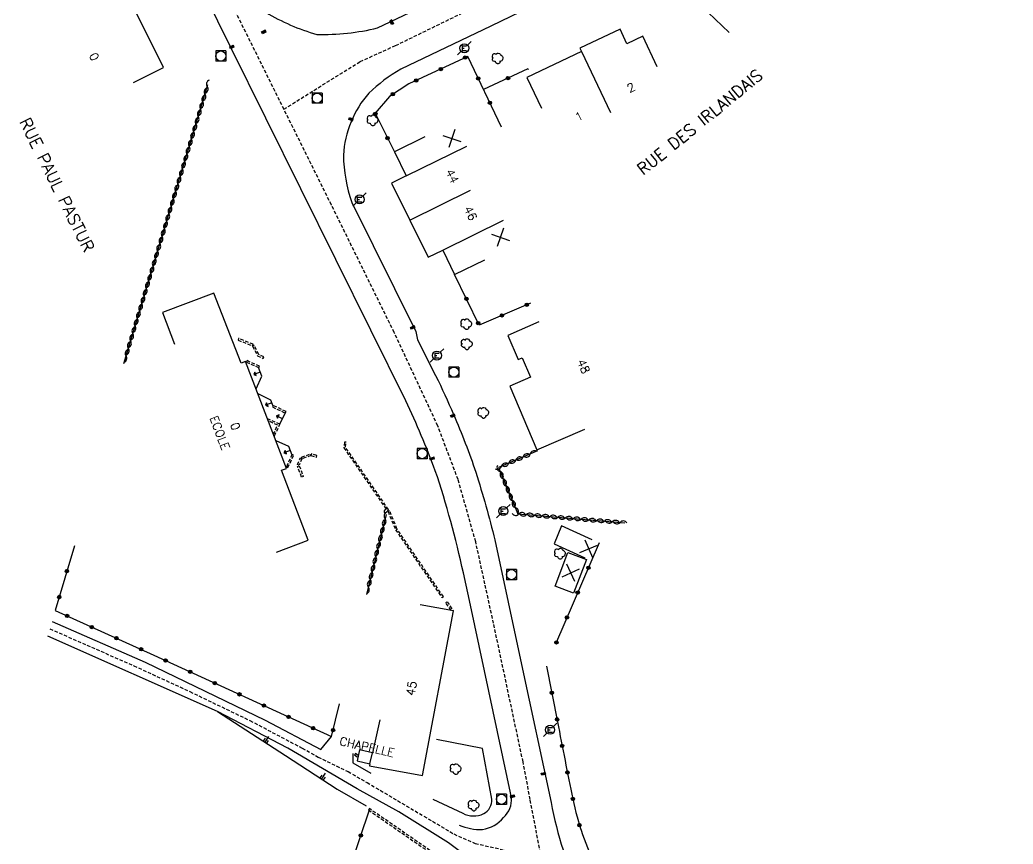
# Model space of a CAD drawing. Header units: millimetres. Extents: x 86000 to 86892, y 139360 to 140000.
# Drawn here: x 86699.8 to 86846.8, y 139557.7 to 139679.6 of the extents above; entities that cross this region are included whole.
import ezdxf
from ezdxf.enums import TextEntityAlignment as Align

# ---------------------------------------------------------------- set-up
doc = ezdxf.new("R2010")
doc.units = ezdxf.units.MM
doc.linetypes.add('DASHED', pattern=[0.75, 0.5, -0.25])
doc.layers.get('0').update_dxf_attribs({"linetype": 'CONTINUOUS'})
for name, color, linetype in [('W0001', 6, 'DASHED'), ('W0008', 7, 'CONTINUOUS'), ('W0100', 7, 'CONTINUOUS'), ('W0112', 1, 'DASHED'), ('W0211', 2, 'CONTINUOUS'), ('W0300', 7, 'CONTINUOUS'), ('W0310', 3, 'CONTINUOUS'), ('W0322', 7, 'CONTINUOUS'), ('W0334', 7, 'CONTINUOUS'), ('W0400', 7, 'CONTINUOUS'), ('W0420', 7, 'CONTINUOUS'), ('W0471', 7, 'CONTINUOUS'), ('W0984', 7, 'CONTINUOUS'), ('W0989', 7, 'CONTINUOUS'), ('W0991', 7, 'CONTINUOUS'), ('W1102', 7, 'CONTINUOUS')]:
    doc.layers.add(name, color=color, linetype=linetype)
doc.styles.get("Standard").update_dxf_attribs({"font": 'romans.shx', "width": 0.85})

# ---------------------------------------------------------------- blocks, each defined once
blk = doc.blocks.new('T300')
for p, q in [((-0.8, 0.51), (-0.86, 0.34)), ((-0.86, 0.34), (-0.86, 0.17)), ((-0.86, 0.17), (-0.74, 0.06)), ((-0.69, 0.63), (-0.8, 0.51)), ((-0.8, -0.06), (-0.74, 0.06)), ((-0.74, 0.06), (-0.69, 0.11)), ((-0.57, 0.69), (-0.69, 0.63)), ((-0.46, 0.69), (-0.57, 0.69)), ((-0.29, 0.63), (-0.46, 0.69)), ((-0.29, 0.63), (-0.17, 0.74)), ((-0.23, 0.57), (-0.29, 0.63)), ((-0.17, 0.74), (-0.06, 0.8)), ((-0.06, 0.8), (0.06, 0.8)), ((0.06, 0.8), (0.23, 0.74)), ((0.23, 0.74), (0.34, 0.63)), ((0.34, 0.63), (0.4, 0.51)), ((0.46, 0.46), (0.34, 0.46)), ((0.4, 0.51), (0.4, 0.46)), ((0.57, 0.4), (0.46, 0.46)), ((0.57, 0.4), (0.69, 0.29)), ((0.69, 0.29), (0.74, 0.17)), ((0.74, 0.06), (0.69, -0.17)), ((0.74, 0.17), (0.74, 0.06)), ((-0.8, -0.17), (-0.8, -0.06)), ((-0.8, -0.23), (-0.8, -0.17)), ((-0.74, -0.34), (-0.8, -0.23)), ((-0.69, -0.4), (-0.74, -0.34)), ((-0.51, -0.46), (-0.69, -0.4)), ((-0.4, -0.46), (-0.51, -0.46)), ((-0.4, -0.46), (-0.34, -0.46)), ((-0.34, -0.46), (-0.34, -0.4)), ((-0.34, -0.51), (-0.34, -0.46)), ((-0.29, -0.63), (-0.34, -0.51)), ((-0.17, -0.74), (-0.29, -0.63)), ((-0.06, -0.8), (-0.17, -0.74)), ((0.06, -0.8), (-0.06, -0.8)), ((0.17, -0.74), (0.06, -0.8)), ((0.23, -0.69), (0.17, -0.74)), ((0.29, -0.46), (0.23, -0.46)), ((0.29, -0.63), (0.23, -0.69)), ((0.46, -0.4), (0.29, -0.46)), ((0.34, -0.51), (0.29, -0.63)), ((0.34, -0.51), (0.34, -0.46)), ((0.57, -0.34), (0.46, -0.4)), ((0.63, -0.29), (0.57, -0.34)), ((0.69, -0.17), (0.63, -0.29))]:
    blk.add_line(p, q)
blk = doc.blocks.new('T400')
for p, q in [((-0.15, 0.3), (0.15, 0.3)), ((-0.15, -0.25), (-0.15, 0.3)), ((-0.15, 0.15), (0.15, 0.15)), ((-0.15, 0), (0.15, 0)), ((0.15, 0.3), (0.15, -0.25)), ((-0.15, -0.15), (0.15, -0.15)), ((-0.15, -0.25), (-0.15, -0.3)), ((-0.15, -0.3), (0.15, -0.3)), ((0.15, -0.3), (0.15, -0.25))]:
    blk.add_line(p, q)
blk = doc.blocks.new('T420')
for p, q in [((0.75, 0.75), (-0.75, 0.75)), ((-0.75, 0.75), (-0.75, -0.75)), ((0.75, 0.75), (0.75, -0.75)), ((0.75, -0.75), (-0.75, -0.75))]:
    blk.add_line(p, q)
blk.add_ellipse((0, 0), major_axis=(-0.53, 0.53), ratio=1, start_param=3.926991, end_param=10.210176)
blk = doc.blocks.new('T471')
for p, q in [((-0.333334, 0.333334), (-0.333334, -0.333334)), ((-0.333334, 0.333334), (0.333334, 0.333334)), ((-0.333334, 0), (0, 0)), ((0.500001, 0.500001), (1.000002, 1.000002)), ((-0.500001, -0.500001), (-1.000002, -1.000002)), ((-0.333334, -0.333334), (0.333334, -0.333334))]:
    blk.add_line(p, q)
blk.add_ellipse((0, 0), major_axis=(0.471405, 0.471405), ratio=1, start_param=5.4977871438, end_param=11.780972451)
blk = doc.blocks.new('t211o')
at = {"color": 0, "linetype": 'Continuous'}
for p, q in [((-0.29, 0.5), (-0.29, 0)), ((0, 1), (0, 0)), ((0.29, 0.5), (0.29, 0))]:
    blk.add_line(p, q, dxfattribs=at)
blk = doc.blocks.new('t322o')
at = {"color": 0, "linetype": 'Continuous'}
for radius in [0.25, 0.15]:
    blk.add_circle((0, 0), radius, dxfattribs=at)
blk = doc.blocks.new('t310o')
at = {"color": 0, "linetype": 'Continuous'}
for centre, start, end in [((-0.5, 0.38), 216.8699, 323.1304), ((0.5, -0.37), 36.8699, 143.1303)]:
    blk.add_arc(centre, 0.625, start, end, dxfattribs=at)
blk = doc.blocks.new('t991o')
at = {"color": 0, "linetype": 'Continuous'}
for p, q in [((-1, 1), (1, -1)), ((-1, -1), (1, 1))]:
    blk.add_line(p, q, dxfattribs=at)

msp = doc.modelspace()

# ---------------------------------------------------------------- linework, layer by layer
at = {"layer": 'W0001'}
for points in [[(86738.88, 139666.4), (86750.16, 139673.44), (86755.41, 139675.81), (86770.12, 139682.98), (86776.54, 139687.25), (86781.86, 139693.53), (86783.85, 139698.31), (86780.32, 139706.45), (86777.61, 139712.98), (86775, 139720.19), (86771.18, 139725.82), (86768.58, 139731.12), (86759.02, 139750.6), (86743.02, 139783.27), (86733.19, 139803.32), (86725.2, 139819.62), (86719.46, 139831.54)], [(86846.76, 139464.17), (86814.11, 139515.11), (86811.13, 139519.67), (86807.32, 139524.61), (86803.33, 139528.66), (86792.33, 139537.45), (86787.39, 139541.41), (86783.09, 139545.76), (86779.39, 139549.99), (86776.97, 139555.63), (86775.32, 139564.31), (86774.26, 139569.88), (86769.89, 139590.37), (86767.25, 139602.43), (86764.65, 139611.63), (86761.64, 139619.58), (86757.82, 139627.76), (86755.2, 139633.38), (86745.91, 139652.24), (86731.45, 139681.37)], [(86704.26, 139589.55), (86716.69, 139584.09), (86724.96, 139580.28), (86733.85, 139575.99), (86741.6, 139571.91), (86743.94, 139570.6), (86748.37, 139568.44), (86751.18, 139566.82), (86764.03, 139559.22), (86767.19, 139557.81), (86776.97, 139555.63)]]:
    msp.add_lwpolyline(points, dxfattribs=at)
at = {"layer": 'W0008', "flags": 128}
for points in [[(86764.81, 139560.52, 0.1081), (86768.26, 139559.87, 0.1784), (86771.39, 139561.67, 0.2346), (86772.53, 139564.59), (86766.48, 139593.07), (86765.43, 139597.82, 0.0282), (86761.27, 139612.94, 0.0201), (86756.94, 139623.26), (86731.03, 139675.54), (86719.57, 139698.71)], [(86736.21, 139680.72, 0.0669), (86743.74, 139677.46, 0.0657), (86752.75, 139678.41), (86762.41, 139683.05)], [(86776.73, 139682.18), (86769.48, 139678.67), (86756.17, 139672.29, 0.0664), (86751.44, 139668.74, 0.0888), (86748.83, 139664.51, 0.0887), (86747.68, 139659.59, 0.0774), (86748.92, 139652.62), (86758.4, 139633.51), (86758.66, 139632.31), (86761.33, 139627, -0.0152), (86763.98, 139621.24, -0.0215), (86767.27, 139612.7, -0.0171), (86770.08, 139602.69), (86774.02, 139584.28), (86778.41, 139563.85, 0.0285), (86780.17, 139556.85, 0.0474)]]:
    msp.add_lwpolyline(points, format="xyb", dxfattribs=at)
for points in [[(86704.58, 139590.63), (86718.34, 139584.64), (86736.11, 139576.05), (86744.33, 139571.69), (86745.93, 139573.61)], [(86763.24, 139557.92), (86755.88, 139562.49), (86749.74, 139565.91), (86739.45, 139571.9), (86729.04, 139577.33), (86703.94, 139588.47)], [(86778.2, 139546.66), (86763.24, 139557.92)]]:
    msp.add_lwpolyline(points, dxfattribs=at)
at = {"layer": 'W0100'}
msp.add_line((86738.29, 139619.8), (86739.09, 139621.46), dxfattribs=at)
at = {"layer": 'W0100', "flags": 128}
for points in [[(86716.62, 139670.35), (86721.09, 139672.57), (86715.75, 139683.31), (86711.27, 139681.09)], [(86759.72, 139662.29), (86755.23, 139660.09), (86756.98, 139656.52), (86754.82, 139655.46), (86757.53, 139649.98), (86760.23, 139644.5), (86762.39, 139645.57), (86764.13, 139641.96), (86768.63, 139644.13)], [(86776.58, 139634.93), (86771.99, 139632.95), (86773.53, 139629.38), (86774.14, 139629.65), (86775.38, 139626.75), (86772.28, 139625.42), (86776.31, 139616.03), (86783.39, 139619.06)], [(86734.77, 139625.02), (86735.6, 139626.91), (86735.12, 139628.19)], [(86735.03, 139624.33), (86736.92, 139623.41), (86737.26, 139622.54)], [(86737.68, 139617.4), (86739.57, 139616.58), (86740.07, 139615.28)], [(86784.49, 139602.71), (86779.94, 139604.77), (86778.87, 139602.13), (86783.42, 139600.07)], [(86753.06, 139576.09), (86751.97, 139571.21), (86750.08, 139571.64), (86749.71, 139570.03), (86751.6, 139569.6), (86751.55, 139569.3), (86759.39, 139567.86), (86763.95, 139592.2), (86759.04, 139593.12)]]:
    msp.add_lwpolyline(points, dxfattribs=at)
at = {"layer": 'W0100'}
for points in [[(86794.12, 139672.68), (86791.97, 139677.19), (86789.63, 139676.08), (86788.61, 139678.22), (86782.68, 139675.4), (86782.89, 139674.95), (86774.81, 139671.07), (86776.98, 139666.56)], [(86737.8, 139600.9), (86742.48, 139602.67), (86738.54, 139613.04), (86739.25, 139613.28), (86733.22, 139629.08), (86732.55, 139628.82), (86728.5, 139639.18), (86720.93, 139636.32), (86722.7, 139631.64)], [(86735.37, 139627.52), (86734.44, 139627.17), (86734.8, 139627), (86734.6, 139627.53), (86734.44, 139627.17)], [(86737.09, 139622.97), (86736.16, 139622.61), (86736.53, 139622.45), (86736.32, 139622.97), (86736.16, 139622.61)], [(86738.69, 139620.63), (86737.79, 139621.07), (86737.92, 139620.69), (86738.17, 139621.2), (86737.79, 139621.07)], [(86739.82, 139615.93), (86738.88, 139615.57), (86739.25, 139615.41), (86739.05, 139615.93), (86738.88, 139615.57)]]:
    msp.add_lwpolyline(points, dxfattribs=at)
at = {"layer": 'W0100', "flags": 128}
msp.add_lwpolyline([(86781.74, 139594.85), (86778.99, 139595.87), (86780.9, 139600.82), (86783.65, 139599.8)], close=True, dxfattribs=at)
at = {"layer": 'W0112'}
for points in [[(86734.34, 139631.63), (86732.19, 139632.49), (86732.1, 139632.25), (86734.25, 139631.4)], [(86734.26, 139631.37), (86734.98, 139629.94), (86735.83, 139629.54), (86735.93, 139629.77), (86735.17, 139630.13), (86734.48, 139631.48)], [(86733.33, 139629), (86735.18, 139628.16), (86735.28, 139628.39), (86733.43, 139629.23)], [(86737.18, 139622.36), (86739.09, 139621.46), (86739.2, 139621.69), (86737.28, 139622.58)], [(86754.02, 139607.23), (86753.71, 139607.01), (86753.76, 139606.94), (86753.66, 139606.88), (86753.8, 139606.67), (86754.27, 139606.98), (86754.21, 139607.06), (86754.36, 139607.18), (86748, 139616.4), (86748.08, 139617.16), (86747.83, 139617.18), (86747.75, 139616.33)], [(86739.47, 139613.39), (86740.32, 139615.23), (86740.09, 139615.34), (86739.24, 139613.5)], [(86741.54, 139614.69), (86741.12, 139613.75), (86740.89, 139613.85), (86741.32, 139614.79)], [(86742.88, 139615.17), (86741.58, 139614.71), (86741.5, 139614.95), (86742.8, 139615.4)], [(86742.88, 139615.18), (86743.68, 139614.93), (86743.76, 139615.17), (86742.96, 139615.42)], [(86741.15, 139613.66), (86741.74, 139612.08), (86741.5, 139611.99), (86740.91, 139613.58)], [(86754.29, 139606.93), (86755.39, 139604.2), (86762.26, 139594.17), (86762.47, 139594.31), (86755.61, 139604.32), (86754.52, 139607.02)], [(86751.38, 139562.77), (86761.99, 139555.45), (86760.54, 139553.34), (86760.75, 139553.2), (86762.34, 139555.52), (86751.53, 139562.97)]]:
    msp.add_lwpolyline(points, close=True, dxfattribs=at)
for points in [[(86737.42, 139618.06), (86737.5, 139618.11), (86738.29, 139619.8), (86736.59, 139620.57), (86736.48, 139620.53)], [(86737.33, 139618.32), (86737.96, 139619.68), (86736.58, 139620.3), (86736.57, 139620.3)], [(86763.61, 139592.27), (86762.82, 139593.43), (86763.03, 139593.57), (86763.95, 139592.2)], [(86749.89, 139570.82), (86749.48, 139571.13), (86749.32, 139570.94), (86749.83, 139570.55)]]:
    msp.add_lwpolyline(points, dxfattribs=at)
at = {"layer": 'W0211'}
msp.add_lwpolyline([(86729.04, 139577.33), (86739.1, 139570.84), (86746.77, 139565.86), (86751.06, 139563.36)], dxfattribs=at)
at = {"layer": 'W0310', "flags": 128}
for points in [[(86715.2, 139628.81), (86727.65, 139670.04)], [(86754, 139606.45), (86751.09, 139594.61)]]:
    msp.add_lwpolyline(points, dxfattribs=at)
at = {"layer": 'W0310'}
msp.add_lwpolyline([(86776.38, 139615.88), (86770.62, 139613.41), (86773.49, 139606.54), (86789.33, 139605.23)], dxfattribs=at)
at = {"layer": 'W0322', "flags": 128}
for points in [[(86807.2, 139691.43), (86806.46, 139689.28), (86800.5, 139691.27), (86797.5, 139684.69), (86804.75, 139677.75)], [(86771.09, 139663.73), (86766.07, 139674.19), (86757.36, 139670.13), (86754.49, 139668.29), (86752.36, 139665.8), (86755.23, 139660.09)], [(86775.08, 139672.26), (86774.99, 139672.37), (86768.41, 139669.31)], [(86775.38, 139637.73), (86767.77, 139634.45), (86764.13, 139641.96)], [(86707.9, 139601.85), (86705.06, 139592.26), (86719.66, 139585.66), (86745.93, 139573.61), (86747.1, 139578.47)], [(86785.5, 139602.26), (86779.07, 139587.29)], [(86745.87, 139545.98), (86751.53, 139562.8)]]:
    msp.add_lwpolyline(points, dxfattribs=at)
msp.add_lwpolyline([(86777.74, 139584.02), (86779.37, 139575.78, 0.0069), (86781.64, 139564.41, 0.0696), (86785.19, 139554.1, 0.0475), (86790.44, 139546.91), (86793.07, 139550.52)], format="xyb", dxfattribs=at)
at = {"layer": 'W0334', "flags": 128}
msp.add_lwpolyline([(86760.93, 139564.36), (86765.33, 139562.28, 0.2422), (86768.44, 139562.23, 0.2945), (86769.63, 139564.36), (86768.28, 139571.87), (86761.47, 139573.17)], format="xyb", dxfattribs=at)
msp.add_lwpolyline([(86749.06, 139571.14), (86749.07, 139569.75), (86751.73, 139568.23)], dxfattribs=at)
at = {"layer": 'W1102'}
for p, q in [((86782.89, 139674.95), (86787.19, 139665.92)), ((86756.98, 139656.52), (86765.95, 139660.93)), ((86757.53, 139649.98), (86766.49, 139654.41)), ((86762.39, 139645.57), (86771.36, 139649.97)), ((86751.6, 139569.6), (86751.97, 139571.21))]:
    msp.add_line(p, q, dxfattribs=at)

# ---------------------------------------------------------------- block references
at = {"layer": 'W0211'}
for p, rotation in [((86736.06, 139572.8), 327.168149980845), ((86744.46, 139567.36), 327.0284636554517)]:
    msp.add_blockref('t211o', p, dxfattribs=dict(at, rotation=rotation))
at = {"layer": 'W0300'}
for p in [(86770.53, 139673.9), (86752.04, 139664.74), (86765.91, 139634.6), (86765.97, 139631.63), (86768.42, 139621.48), (86779.76, 139600.66), (86764.32, 139568.81), (86766.98, 139563.41)]:
    msp.add_blockref('T300', p, dxfattribs=at)
at = {"layer": 'W0310'}
for p, rotation in [((86727.55, 139669.72), 73.19741085003754), ((86727.22, 139668.61), 73.19741085003754), ((86726.55, 139666.4), 73.19741085003754), ((86726.88, 139667.51), 73.19741085003754), ((86726.21, 139665.29), 73.19741085003754), ((86725.88, 139664.19), 73.19741085003754), ((86725.21, 139661.98), 73.19741085003754), ((86725.55, 139663.08), 73.19741085003754), ((86724.88, 139660.87), 73.19741085003754), ((86724.54, 139659.77), 73.19741085003754), ((86723.88, 139657.56), 73.19741085003754), ((86724.21, 139658.66), 73.19741085003754), ((86723.54, 139656.45), 73.19741085003754), ((86723.21, 139655.34), 73.19741085003754), ((86722.54, 139653.13), 73.19741085003754), ((86722.87, 139654.24), 73.19741085003754), ((86722.21, 139652.03), 73.19741085003754), ((86721.87, 139650.92), 73.19741085003754), ((86721.21, 139648.71), 73.19741085003754), ((86721.54, 139649.82), 73.19741085003754), ((86720.87, 139647.6), 73.19741085003754), ((86720.54, 139646.5), 73.19741085003754), ((86719.87, 139644.29), 73.19741085003754), ((86720.2, 139645.39), 73.19741085003754), ((86719.54, 139643.18), 73.19741085003754), ((86719.2, 139642.08), 73.19741085003754), ((86718.53, 139639.86), 73.19741085003754), ((86718.87, 139640.97), 73.19741085003754), ((86718.2, 139638.76), 73.19741085003754), ((86717.87, 139637.65), 73.19741085003754), ((86717.2, 139635.44), 73.19741085003754), ((86717.53, 139636.55), 73.19741085003754), ((86716.86, 139634.34), 73.19741085003754), ((86716.53, 139633.23), 73.19741085003754), ((86715.86, 139631.02), 73.19741085003754), ((86716.2, 139632.12), 73.19741085003754), ((86715.53, 139629.91), 73.19741085003754), ((86775.32, 139615.42), 203.2322936496246), ((86771.07, 139613.6), 203.2322936496246), ((86772.13, 139614.06), 203.2322936496246), ((86773.19, 139614.51), 203.2322936496246), ((86774.25, 139614.97), 203.2322936496246), ((86770.87, 139612.8), 292.7513428000419), ((86771.32, 139611.73), 292.7513428000419), ((86771.77, 139610.67), 292.7513428000419), ((86772.21, 139609.6), 292.7513428000419), ((86772.66, 139608.54), 292.7513428000419), ((86773.11, 139607.47), 292.7513428000419), ((86753.85, 139605.83), 256.1676230914781), ((86773.64, 139606.53), 355.2491370867342), ((86753.57, 139604.71), 256.1676230914781), ((86774.79, 139606.44), 355.2491370867342), ((86775.95, 139606.34), 355.2491370867342), ((86777.1, 139606.24), 355.2491370867342), ((86778.25, 139606.15), 355.2491370867342), ((86779.4, 139606.05), 355.2491370867342), ((86780.55, 139605.96), 355.2491370867342), ((86781.7, 139605.86), 355.2491370867342), ((86782.85, 139605.77), 355.2491370867342), ((86784, 139605.67), 355.2491370867342), ((86785.15, 139605.57), 355.2491370867342), ((86786.3, 139605.48), 355.2491370867342), ((86787.46, 139605.38), 355.2491370867342), ((86788.61, 139605.29), 355.2491370867342), ((86753.3, 139603.58), 256.1676230914781), ((86753.02, 139602.46), 256.1676230914781), ((86752.47, 139600.22), 256.1676230914781), ((86752.74, 139601.34), 256.1676230914781), ((86752.19, 139599.1), 256.1676230914781), ((86751.92, 139597.98), 256.1676230914781), ((86751.36, 139595.73), 256.1676230914781), ((86751.64, 139596.86), 256.1676230914781)]:
    msp.add_blockref('t310o', p, dxfattribs=dict(at, rotation=rotation))
at = {"layer": 'W0322'}
for p, rotation in [((86765.7, 139674.02), 204.991354902854), ((86762.08, 139672.33), 204.991354902854), ((86758.45, 139670.64), 204.991354902854), ((86767.63, 139670.94), 115.6530445613932), ((86772.03, 139671), 204.9321915894007), ((86755, 139668.62), 212.5931170022438), ((86769.36, 139667.34), 115.6530445613932), ((86752.41, 139665.7), 296.6316354346362), ((86754.21, 139662.12), 296.6316354346362), ((86765.88, 139638.36), 115.9133635651519), ((86774.8, 139637.48), 203.296292483563), ((86767.62, 139634.76), 115.9133635651519), ((86771.13, 139635.9), 203.296292483563), ((86706.78, 139598.09), 253.5358477530864), ((86783.92, 139598.58), 246.7588987420702), ((86782.34, 139594.91), 246.7588987420702), ((86705.65, 139594.26), 253.5358477530864), ((86706.81, 139591.47), 335.6707052499586), ((86780.76, 139591.23), 246.7588987420702), ((86710.46, 139589.82), 335.6707052499586), ((86714.1, 139588.17), 335.6707052499586), ((86779.19, 139587.55), 246.7588987420702), ((86717.75, 139586.53), 335.6707052499586), ((86721.39, 139584.87), 335.3538549118745), ((86725.02, 139583.2), 335.3538549118745), ((86728.66, 139581.53), 335.3538549118745), ((86732.3, 139579.87), 335.3538549118745), ((86778.52, 139580.1), 281.2270331421943), ((86735.93, 139578.2), 335.3538549118745), ((86739.57, 139576.53), 335.3538549118745), ((86779.3, 139576.17), 281.2270331421943), ((86743.2, 139574.86), 335.3538549118745), ((86746.16, 139574.58), 76.5115068090525), ((86780.04, 139572.24), 280.9631437118917), ((86780.82, 139568.32), 281.5088418126209), ((86781.64, 139564.4), 281.0285084328613), ((86782.6, 139560.52), 286.8502117548386), ((86750.26, 139559.01), 71.38361180726773)]:
    msp.add_blockref('t322o', p, dxfattribs=dict(at, rotation=rotation))
at = {"layer": 'W0400'}
for p, rotation in [((86754.83, 139679.25), 205.0367330058773), ((86735.92, 139677.83), 116.8194025936776), ((86731.2, 139675.61), 116.8194025935169), ((86748.8, 139664.91), 66.58105290028317), ((86757.96, 139634.13), 116.6019429241594), ((86763.87, 139621.08), 112.9827373304103), ((86760.82, 139614.73), 110.7432772034818), ((86777.28, 139568.11), 102.1006357982762), ((86772.67, 139564.78), 280.9747936223124)]:
    msp.add_blockref('T400', p, dxfattribs=dict(at, rotation=rotation))
at = {"layer": 'W0420'}
for p in [(86729.56, 139674.26), (86743.79, 139668.03), (86764.03, 139627.52), (86759.34, 139615.46), (86772.55, 139597.57), (86771.08, 139564.35)]:
    msp.add_blockref('T420', p, dxfattribs=at)
at = {"layer": 'W0471'}
for p in [(86765.57, 139675.41), (86750.07, 139653.05), (86761.52, 139629.97), (86771.33, 139606.96), (86778.26, 139574.62)]:
    msp.add_blockref('T471', p, dxfattribs=at)
at = {"layer": 'W0991'}
for p, rotation in [((86763.73, 139662.05), 296.140039063453), ((86770.91, 139647.45), 295.7304727981681), ((86783.96, 139601.39), 338.0239114006207), ((86781.32, 139597.84), 69.66159891388826)]:
    msp.add_blockref('t991o', p, dxfattribs=dict(at, rotation=rotation))

# ---------------------------------------------------------------- texts
at = {"layer": 'W0984'}
for s, rotation, p in [('ECOLE', 290.7869, (86729.39, 139618.54)), ('CHAPELLE', 347.3043, (86751.17, 139572.09))]:
    msp.add_text(s, height=1.25, rotation=rotation, dxfattribs=at).set_placement(p, align=Align.MIDDLE)
at = {"layer": 'W0989'}
for s, rotation, p in [('RUE DES IRLANDAIS', 39.1567, (86800.39, 139664.5)), ('RUE PAUL PASTUR', 296.4068, (86705.31, 139655.2))]:
    msp.add_text(s, height=1.75, rotation=rotation, dxfattribs=at).set_placement(p, align=Align.MIDDLE)
at = {"layer": 'W0991'}
for s, rotation, p in [('0', 296.4475, (86710.81, 139674.16)), ('2', 25.4809, (86790.22, 139669.6)), ('1', 25.653, (86782.53, 139665.34)), ('44', 296.2724, (86763.79, 139656.49)), ('46', 296.2724, (86766.5, 139651.01)), ('48', 293.2323, (86783.21, 139628.37)), ('0', 290.9485, (86731.7, 139619.5)), ('45', 79.3991, (86757.75, 139580.75))]:
    msp.add_text(s, height=1.25, rotation=rotation, dxfattribs=at).set_placement(p, align=Align.MIDDLE)

doc.saveas('drawing.dxf')
